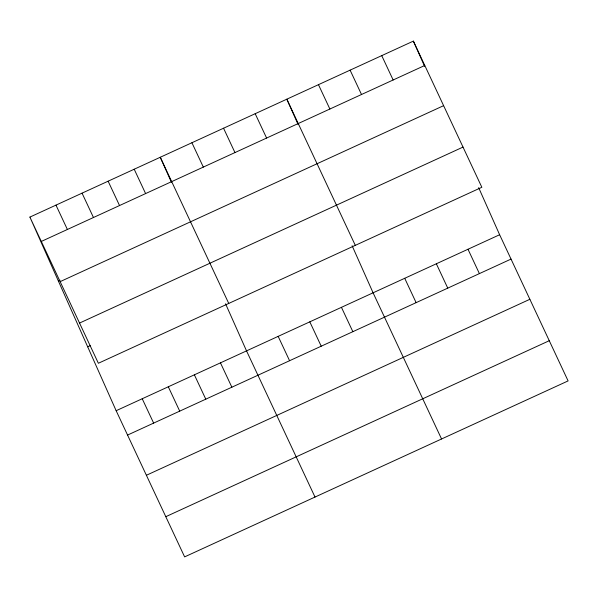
<?xml version="1.0" encoding="UTF-8"?>
<svg xmlns="http://www.w3.org/2000/svg" width="598" height="598" viewBox="0 0 598 598"><rect width="100%" height="100%" fill="white"/><g stroke="black" fill="none" stroke-linecap="round" stroke-linejoin="round"><path stroke-width="0.9" d="M29.9 217.089L413.375 41.113L481.846 187.286L98.371 363.263L29.9 217.089L116.154 410.714L184.625 556.888L568.1 380.911L499.629 234.737L478.654 187.66M41.307 241.443L424.782 65.466M58.365 280.985L60.047 280.215M60.136 281.643L443.619 105.667M79.541 323.062L463.016 147.086M87.689 346.818L90.216 345.659M116.154 410.714L499.629 234.737M127.561 435.067L511.036 259.091M146.39 475.268L529.865 299.292M165.796 516.687L549.27 340.711M381.741 55.636L393.148 79.99M467.995 249.254L479.402 273.615M350.107 70.153L361.513 94.506M436.353 263.778L447.76 288.131M318.465 84.669L329.872 109.023M404.719 278.294L416.126 302.648M355.302 245.359L286.831 99.186L298.066 124.406M441.556 438.984L373.085 292.811L352.11 245.733M255.189 113.702L266.603 138.056M341.443 307.327L352.85 331.681M223.555 128.219L234.962 152.58M309.809 321.844L321.216 346.197M191.921 142.743L203.327 167.096M278.167 336.368L289.582 360.721M228.75 303.433L160.279 157.259L171.514 182.48M315.004 497.05L246.533 350.884L225.558 303.799M134.206 169.227L145.613 193.58M220.46 362.851L231.867 387.205M108.126 181.194L119.54 205.548M194.38 374.819L205.787 399.172M82.053 193.154L93.46 217.508M168.307 386.779L179.714 411.132M55.973 205.121L67.387 229.475M142.227 398.746L153.634 423.1M413.375 41.113L424.61 66.341"/></g></svg>
